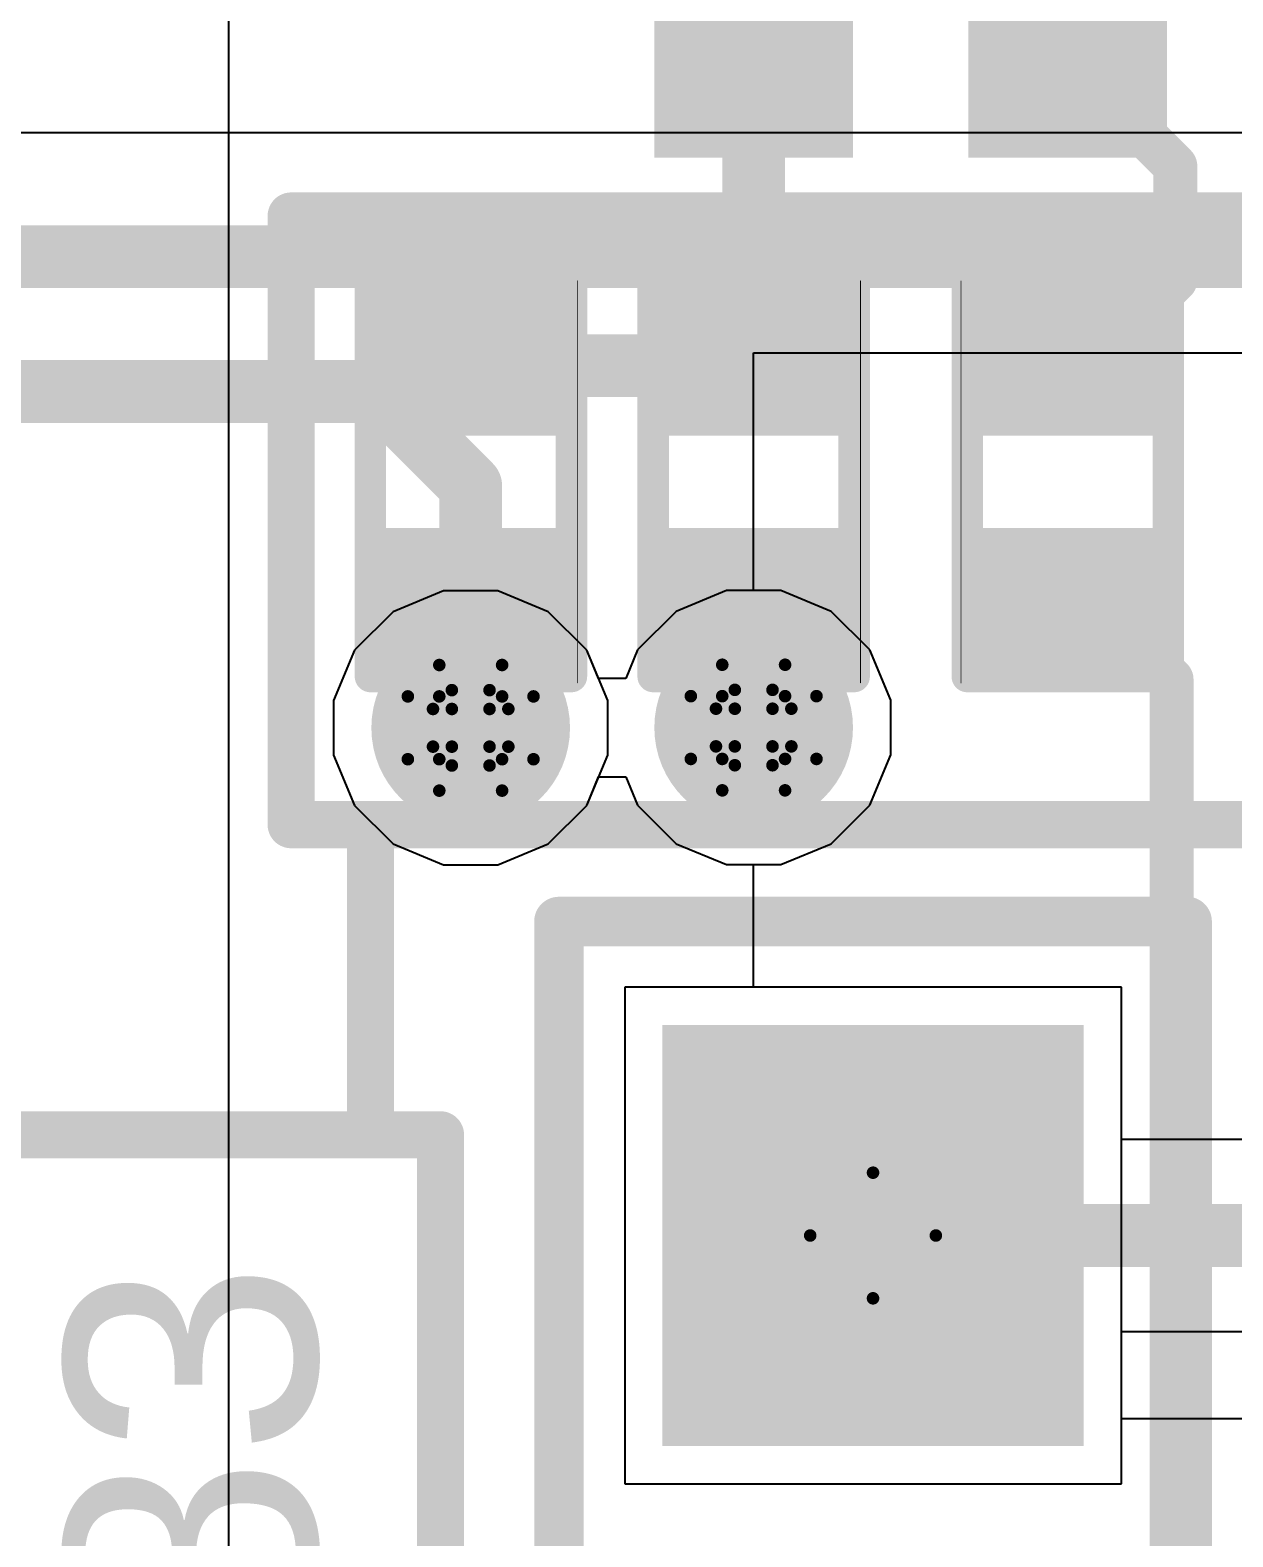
# Model space of a CAD drawing. Header units: inches. Extents: x -4 to 5258, y -4 to 5281.
# Drawn here: x 114.62 to 119.49, y 24.76 to 30.85 of the extents above; entities that cross this region are included whole.
import ezdxf

# ---------------------------------------------------------------- set-up
doc = ezdxf.new("R2010")
doc.units = ezdxf.units.IN
for name, color, linetype in [('Bottom Layer', 5, 'Continuous'), ('Bottom Solder', 6, 'Continuous'), ('Drill Drawing', 1, 'Continuous'), ('Layer 1', 16, 'Continuous'), ('Layer 2', 76, 'Continuous'), ('Multi-Layer', 9, 'Continuous'), ('Pad Holes', 156, 'Continuous'), ('Top Layer', 1, 'Continuous'), ('Top Overlay', 2, 'Continuous'), ('Top Paste', 8, 'Continuous'), ('Top Solder', 216, 'Continuous'), ('Via Holes', 16, 'Continuous')]:
    doc.layers.add(name, color=color, linetype=linetype)
doc.styles.add('Arial', font='', dxfattribs={"height": 0.2})
doc.styles.get('Arial').set_extended_font_data('Arial')

# ---------------------------------------------------------------- blocks, each defined once
blk = doc.blocks.new('SOIC_8_0_154___3_90___W______25')
at = {"layer": 'Top Layer'}
for points in [[(1.92499996, -0.9349994), (1.92499996, -0.3350006000000001), (3.474999399999999, -0.3350005999999998), (3.474999399999999, -0.9349993999999998)], [(1.92499996, -2.20500194), (1.92499996, -1.60500314), (3.474999399999999, -1.60500314), (3.474999399999999, -2.20500194)]]:
    blk.add_hatch(color=1, dxfattribs=at).paths.add_polyline_path(points)
at = {"layer": 'Top Paste'}
for points in [[(1.92499996, -0.9349994), (1.92499996, -0.3350006000000001), (3.474999399999999, -0.3350005999999998), (3.474999399999999, -0.9349993999999998)], [(1.92499996, -2.20500194), (1.92499996, -1.60500314), (3.474999399999999, -1.60500314), (3.474999399999999, -2.20500194)]]:
    blk.add_hatch(color=8, dxfattribs=at).paths.add_polyline_path(points)
at = {"layer": 'Top Solder'}
for points in [[(1.82339996, -1.0365994), (1.82339996, -0.2334006000000002), (3.5765994, -0.2334005999999998), (3.5765994, -1.0365994)], [(1.82339996, -2.30660194), (1.82339996, -1.50340314), (3.5765994, -1.50340314), (3.5765994, -2.30660194)]]:
    blk.add_hatch(color=216, dxfattribs=at).paths.add_polyline_path(points)
blk = doc.blocks.new('R___0402_75')
at = {"layer": 'Top Layer'}
for points in [[(-0.6985, -0.3175), (-0.6985, 0.3175), (-0.2412999999999999, 0.3175), (-0.2413, -0.3175)], [(0.2412999999999999, -0.3175), (0.2413, 0.3175), (0.6985, 0.3175), (0.6985, -0.3175)]]:
    blk.add_hatch(color=1, dxfattribs=at).paths.add_polyline_path(points)
at = {"layer": 'Top Paste'}
for points in [[(-0.6985, -0.3175), (-0.6985, 0.3175), (-0.2412999999999999, 0.3175), (-0.2413, -0.3175)], [(0.2412999999999999, -0.3175), (0.2413, 0.3175), (0.6985, 0.3175), (0.6985, -0.3175)]]:
    blk.add_hatch(color=8, dxfattribs=at).paths.add_polyline_path(points)
at = {"layer": 'Top Solder'}
for points in [[(-0.75350116, -0.37250116), (-0.75350116, 0.37250116), (-0.1862988399999999, 0.37250116), (-0.18629884, -0.37250116)], [(0.1862988399999999, -0.37250116), (0.18629884, 0.37250116), (0.75350116, 0.37250116), (0.75350116, -0.37250116)]]:
    blk.add_hatch(color=216, dxfattribs=at).paths.add_polyline_path(points)
at = {"layer": 'Top Overlay'}
for points in [[(-0.7874, 0.4064, 0.127, 0.127, 0), (-0.7874, -0.4064, 0.127, 0.127, 0)], [(-0.7874, 0.4064, 0.127, 0.127, 0), (0.7874, 0.4064, 0.127, 0.127, 0)], [(0.7874, 0.4064, 0.127, 0.127, 0), (0.7874, -0.4064, 0.127, 0.127, 0)], [(-0.7874, -0.4064, 0.127, 0.127, 0), (0.7874, -0.4064, 0.127, 0.127, 0)], [(-0.8128, -0.4318, 0.0032258, 0.0032258, 0), (0.8128, -0.4318, 0.0032258, 0.0032258, 0)]]:
    blk.add_lwpolyline(points, format="xyseb", dxfattribs=at)
for points in [[(-0.8191499999999999, 0.4064, 0.0635, 0.0635, 1), (-0.7556499999999999, 0.4064, 0.0635, 0.0635, 1)], [(-0.8191499999999999, 0.4064, 0.0635, 0.0635, 1), (-0.7556499999999999, 0.4064, 0.0635, 0.0635, 1)], [(0.7556499999999999, 0.4064, 0.0635, 0.0635, 1), (0.8191499999999999, 0.4064, 0.0635, 0.0635, 1)], [(0.7556499999999999, 0.4064, 0.0635, 0.0635, 1), (0.8191499999999999, 0.4064, 0.0635, 0.0635, 1)], [(-0.8191499999999999, -0.4064, 0.0635, 0.0635, 1), (-0.7556499999999999, -0.4064, 0.0635, 0.0635, 1)], [(-0.8191499999999999, -0.4064, 0.0635, 0.0635, 1), (-0.7556499999999999, -0.4064, 0.0635, 0.0635, 1)], [(0.7556499999999999, -0.4064, 0.0635, 0.0635, 1), (0.8191499999999999, -0.4064, 0.0635, 0.0635, 1)], [(0.7556499999999999, -0.4064, 0.0635, 0.0635, 1), (0.8191499999999999, -0.4064, 0.0635, 0.0635, 1)], [(-0.81360518, -0.4318, 0.0016129, 0.0016129, 1), (-0.8119948199999999, -0.4318, 0.0016129, 0.0016129, 1)], [(0.8119948199999999, -0.4318, 0.0016129, 0.0016129, 1), (0.81360518, -0.4318, 0.0016129, 0.0016129, 1)]]:
    blk.add_lwpolyline(points, format="xyseb", close=True, dxfattribs=at)
blk = doc.blocks.new('R___0402_76')
at = {"layer": 'Top Layer'}
for points in [[(-0.6985, -0.3175), (-0.6985, 0.3175), (-0.2412999999999999, 0.3175), (-0.2413, -0.3175)], [(0.2412999999999999, -0.3175), (0.2413, 0.3175), (0.6985, 0.3175), (0.6985, -0.3175)]]:
    blk.add_hatch(color=1, dxfattribs=at).paths.add_polyline_path(points)
at = {"layer": 'Top Paste'}
for points in [[(-0.6985, -0.3175), (-0.6985, 0.3175), (-0.2412999999999999, 0.3175), (-0.2413, -0.3175)], [(0.2412999999999999, -0.3175), (0.2413, 0.3175), (0.6985, 0.3175), (0.6985, -0.3175)]]:
    blk.add_hatch(color=8, dxfattribs=at).paths.add_polyline_path(points)
at = {"layer": 'Top Solder'}
for points in [[(-0.75350116, -0.37250116), (-0.75350116, 0.37250116), (-0.1862988399999999, 0.37250116), (-0.18629884, -0.37250116)], [(0.1862988399999999, -0.37250116), (0.18629884, 0.37250116), (0.75350116, 0.37250116), (0.75350116, -0.37250116)]]:
    blk.add_hatch(color=216, dxfattribs=at).paths.add_polyline_path(points)
at = {"layer": 'Top Overlay'}
for points in [[(-0.78740254, 0.40640254, 0.127, 0.127, 0), (-0.7874, -0.4064, 0.127, 0.127, 0)], [(-0.78740254, 0.40640254, 0.127, 0.127, 0), (0.7874, 0.4064, 0.127, 0.127, 0)], [(0.7874, 0.4064, 0.127, 0.127, 0), (0.7874, -0.4064, 0.127, 0.127, 0)], [(-0.7874, -0.4064, 0.127, 0.127, 0), (0.7874, -0.4064, 0.127, 0.127, 0)], [(-0.8128, -0.4318, 0.0032258, 0.0032258, 0), (0.8128, -0.4318, 0.0032258, 0.0032258, 0)]]:
    blk.add_lwpolyline(points, format="xyseb", dxfattribs=at)
for points in [[(-0.8191525399999998, 0.40640254, 0.0635, 0.0635, 1), (-0.75565254, 0.40640254, 0.0635, 0.0635, 1)], [(-0.8191525399999998, 0.40640254, 0.0635, 0.0635, 1), (-0.75565254, 0.40640254, 0.0635, 0.0635, 1)], [(0.7556499999999999, 0.4064, 0.0635, 0.0635, 1), (0.8191499999999999, 0.4064, 0.0635, 0.0635, 1)], [(0.7556499999999999, 0.4064, 0.0635, 0.0635, 1), (0.8191499999999999, 0.4064, 0.0635, 0.0635, 1)], [(-0.8191499999999999, -0.4064, 0.0635, 0.0635, 1), (-0.7556499999999999, -0.4064, 0.0635, 0.0635, 1)], [(-0.8191499999999999, -0.4064, 0.0635, 0.0635, 1), (-0.7556499999999999, -0.4064, 0.0635, 0.0635, 1)], [(0.7556499999999999, -0.4064, 0.0635, 0.0635, 1), (0.8191499999999999, -0.4064, 0.0635, 0.0635, 1)], [(0.7556499999999999, -0.4064, 0.0635, 0.0635, 1), (0.8191499999999999, -0.4064, 0.0635, 0.0635, 1)], [(-0.81360518, -0.4318, 0.0016129, 0.0016129, 1), (-0.8119948199999999, -0.4318, 0.0016129, 0.0016129, 1)], [(0.8119948199999999, -0.4318, 0.0016129, 0.0016129, 1), (0.81360518, -0.4318, 0.0016129, 0.0016129, 1)]]:
    blk.add_lwpolyline(points, format="xyseb", close=True, dxfattribs=at)
blk = doc.blocks.new('R___0402_78')
at = {"layer": 'Top Layer'}
for points in [[(-0.6985, -0.3175), (-0.6985, 0.3174999999999999), (-0.2413000000000001, 0.3175), (-0.2412999999999999, -0.3174999999999999)], [(0.2413025400000001, -0.3175), (0.2413025399999999, 0.3174999999999999), (0.6985025399999999, 0.3175), (0.6985025399999999, -0.3174999999999999)]]:
    blk.add_hatch(color=1, dxfattribs=at).paths.add_polyline_path(points)
at = {"layer": 'Top Paste'}
for points in [[(-0.6985, -0.3175), (-0.6985, 0.3174999999999999), (-0.2413000000000001, 0.3175), (-0.2412999999999999, -0.3174999999999999)], [(0.2413025400000001, -0.3175), (0.2413025399999999, 0.3174999999999999), (0.6985025399999999, 0.3175), (0.6985025399999999, -0.3174999999999999)]]:
    blk.add_hatch(color=8, dxfattribs=at).paths.add_polyline_path(points)
at = {"layer": 'Top Solder'}
for points in [[(-0.75350116, -0.3725011600000001), (-0.75350116, 0.3725011599999999), (-0.18629884, 0.3725011600000001), (-0.1862988399999999, -0.3725011599999999)], [(0.1863013800000001, -0.3725011600000001), (0.1863013799999999, 0.3725011599999999), (0.7535037, 0.3725011600000001), (0.7535037, -0.3725011599999999)]]:
    blk.add_hatch(color=216, dxfattribs=at).paths.add_polyline_path(points)
at = {"layer": 'Top Overlay'}
for points in [[(-0.7874, 0.4064, 0.127, 0.127, 0), (0.78740254, 0.40640254, 0.127, 0.127, 0)], [(-0.7874, -0.4064, 0.127, 0.127, 0), (-0.7874, 0.4064, 0.127, 0.127, 0)], [(0.7874, -0.4064, 0.127, 0.127, 0), (0.78740254, 0.40640254, 0.127, 0.127, 0)], [(0.7874, -0.4064, 0.127, 0.127, 0), (-0.7874, -0.4064, 0.127, 0.127, 0)], [(0.8128, -0.4318, 0.0032258, 0.0032258, 0), (-0.81279492, -0.4318, 0.0032258, 0.0032258, 0)]]:
    blk.add_lwpolyline(points, format="xyseb", dxfattribs=at)
for points in [[(-0.8191499999999999, 0.4064, 0.0635, 0.0635, 1), (-0.7556499999999999, 0.4064, 0.0635, 0.0635, 1)], [(-0.8191499999999999, 0.4064, 0.0635, 0.0635, 1), (-0.7556499999999999, 0.4064, 0.0635, 0.0635, 1)], [(0.75565254, 0.40640254, 0.0635, 0.0635, 1), (0.8191525399999998, 0.40640254, 0.0635, 0.0635, 1)], [(0.75565254, 0.40640254, 0.0635, 0.0635, 1), (0.8191525399999998, 0.40640254, 0.0635, 0.0635, 1)], [(-0.8191499999999999, -0.4064, 0.0635, 0.0635, 1), (-0.7556499999999999, -0.4064, 0.0635, 0.0635, 1)], [(-0.8191499999999999, -0.4064, 0.0635, 0.0635, 1), (-0.7556499999999999, -0.4064, 0.0635, 0.0635, 1)], [(0.7556499999999999, -0.4064, 0.0635, 0.0635, 1), (0.8191499999999999, -0.4064, 0.0635, 0.0635, 1)], [(0.7556499999999999, -0.4064, 0.0635, 0.0635, 1), (0.8191499999999999, -0.4064, 0.0635, 0.0635, 1)], [(-0.8136000999999999, -0.4318, 0.0016129, 0.0016129, 1), (-0.8119897399999999, -0.4318, 0.0016129, 0.0016129, 1)], [(0.8119948199999999, -0.4318, 0.0016129, 0.0016129, 1), (0.81360518, -0.4318, 0.0016129, 0.0016129, 1)]]:
    blk.add_lwpolyline(points, format="xyseb", close=True, dxfattribs=at)
blk = doc.blocks.new('HDR1X2__211')
at = {"layer": 'Bottom Layer'}
blk.add_hatch(color=5, dxfattribs=at).paths.add_polyline_path([(-0.74999977, 0.74999977), (0.74999977, 0.74999977), (0.74999977, -0.74999977), (-0.74999977, -0.74999977)])
h = blk.add_hatch(color=5, dxfattribs=at)
edge = h.paths.add_edge_path()
edge.add_arc((2.54, 0), 0.7499985, 0, 360)
at = {"layer": 'Bottom Solder'}
blk.add_hatch(color=6, dxfattribs=at).paths.add_polyline_path([(-0.85159977, 0.85159977), (0.85159977, 0.85159977), (0.85159977, -0.85159977), (-0.85159977, -0.85159977)])
h = blk.add_hatch(color=6, dxfattribs=at)
edge = h.paths.add_edge_path()
edge.add_arc((2.54, 0), 0.8515985, 0, 360)
at = {"layer": 'Layer 1'}
blk.add_hatch(color=16, dxfattribs=at).paths.add_polyline_path([(-0.74999977, 0.74999977), (0.74999977, 0.74999977), (0.74999977, -0.74999977), (-0.74999977, -0.74999977)])
h = blk.add_hatch(color=16, dxfattribs=at)
edge = h.paths.add_edge_path()
edge.add_arc((2.54, 0), 0.7499985, 0, 360)
at = {"layer": 'Layer 2'}
blk.add_hatch(color=76, dxfattribs=at).paths.add_polyline_path([(-0.74999977, 0.74999977), (0.74999977, 0.74999977), (0.74999977, -0.74999977), (-0.74999977, -0.74999977)])
h = blk.add_hatch(color=76, dxfattribs=at)
edge = h.paths.add_edge_path()
edge.add_arc((2.54, 0), 0.7499985, 0, 360)
at = {"layer": 'Multi-Layer'}
blk.add_hatch(color=9, dxfattribs=at).paths.add_polyline_path([(-0.74999977, 0.74999977), (0.74999977, 0.74999977), (0.74999977, -0.74999977), (-0.74999977, -0.74999977)])
h = blk.add_hatch(color=9, dxfattribs=at)
edge = h.paths.add_edge_path()
edge.add_arc((2.54, 0), 0.7499985, 0, 360)
at = {"layer": 'Pad Holes'}
h = blk.add_hatch(color=7, dxfattribs=at)
edge = h.paths.add_edge_path()
edge.add_arc((0, 0), 0.4499991, 0, 360)
h = blk.add_hatch(color=7, dxfattribs=at)
edge = h.paths.add_edge_path()
edge.add_arc((2.54, 0), 0.4499991, 0, 360)
at = {"layer": 'Top Layer'}
blk.add_hatch(color=1, dxfattribs=at).paths.add_polyline_path([(-0.74999977, 0.74999977), (0.74999977, 0.74999977), (0.74999977, -0.74999977), (-0.74999977, -0.74999977)])
h = blk.add_hatch(color=1, dxfattribs=at)
edge = h.paths.add_edge_path()
edge.add_arc((2.54, 0), 0.7499985, 0, 360)
at = {"layer": 'Top Solder'}
blk.add_hatch(color=216, dxfattribs=at).paths.add_polyline_path([(-0.85159977, 0.85159977), (0.85159977, 0.85159977), (0.85159977, -0.85159977), (-0.85159977, -0.85159977)])
h = blk.add_hatch(color=216, dxfattribs=at)
edge = h.paths.add_edge_path()
edge.add_arc((2.54, 0), 0.8515985, 0, 360)
at = {"layer": 'Top Overlay'}
for points in [[(3.80999746, 1.27, 0.1999996, 0.1999996, 0), (-1.27, 1.27, 0.1999996, 0.1999996, 0)], [(-1.27, -1.27, 0.1999996, 0.1999996, 0), (-1.27, 1.27, 0.1999996, 0.1999996, 0)], [(3.80999746, -1.26999746, 0.1999996, 0.1999996, 0), (3.80999746, 1.27, 0.1999996, 0.1999996, 0)], [(-1.27, -1.27, 0.1999996, 0.1999996, 0), (3.80999746, -1.26999746, 0.1999996, 0.1999996, 0)]]:
    blk.add_lwpolyline(points, format="xyseb", dxfattribs=at)
for points in [[(-1.3199999, 1.27, 0.0999998, 0.0999998, 1), (-1.2200001, 1.27, 0.0999998, 0.0999998, 1)], [(-1.3199999, 1.27, 0.0999998, 0.0999998, 1), (-1.2200001, 1.27, 0.0999998, 0.0999998, 1)], [(3.75999756, 1.27, 0.0999998, 0.0999998, 1), (3.85999736, 1.27, 0.0999998, 0.0999998, 1)], [(3.75999756, 1.27, 0.0999998, 0.0999998, 1), (3.85999736, 1.27, 0.0999998, 0.0999998, 1)], [(-1.3199999, -1.27, 0.0999998, 0.0999998, 1), (-1.2200001, -1.27, 0.0999998, 0.0999998, 1)], [(-1.3199999, -1.27, 0.0999998, 0.0999998, 1), (-1.2200001, -1.27, 0.0999998, 0.0999998, 1)], [(3.75999756, -1.26999746, 0.0999998, 0.0999998, 1), (3.85999736, -1.26999746, 0.0999998, 0.0999998, 1)], [(3.75999756, -1.26999746, 0.0999998, 0.0999998, 1), (3.85999736, -1.26999746, 0.0999998, 0.0999998, 1)]]:
    blk.add_lwpolyline(points, format="xyseb", close=True, dxfattribs=at)

msp = doc.modelspace()

# ---------------------------------------------------------------- hatches: boundary and pattern name
at = {"layer": 'Bottom Layer'}
h = msp.add_hatch(color=5, dxfattribs=at)
edge = h.paths.add_edge_path()
edge.add_arc((116.40584288, 28.03066784), 0.2999994, 0, 360)
h = msp.add_hatch(color=5, dxfattribs=at)
edge = h.paths.add_edge_path()
edge.add_arc((117.54991984, 28.0317448), 0.2999994, 0, 360)
at = {"layer": 'Bottom Solder'}
h = msp.add_hatch(color=6, dxfattribs=at)
edge = h.paths.add_edge_path()
edge.add_arc((116.40584288, 28.03066784), 0.4015993999999999, 0, 360)
h = msp.add_hatch(color=6, dxfattribs=at)
edge = h.paths.add_edge_path()
edge.add_arc((117.54991984, 28.0317448), 0.4015993999999999, 0, 360)
at = {"layer": 'Layer 1'}
h = msp.add_hatch(color=16, dxfattribs=at)
edge = h.paths.add_edge_path()
edge.add_arc((116.40584288, 28.03066784), 0.2999994, 0, 360)
h = msp.add_hatch(color=16, dxfattribs=at)
edge = h.paths.add_edge_path()
edge.add_arc((117.54991984, 28.0317448), 0.2999994, 0, 360)
at = {"layer": 'Layer 2'}
h = msp.add_hatch(color=76, dxfattribs=at)
edge = h.paths.add_edge_path()
edge.add_arc((116.40584288, 28.03066784), 0.2999994, 0, 360)
h = msp.add_hatch(color=76, dxfattribs=at)
edge = h.paths.add_edge_path()
edge.add_arc((117.54991984, 28.0317448), 0.2999994, 0, 360)
at = {"layer": 'Top Layer'}
for points in [[(116.7065484, 28.55551566), (116.10442616, 28.55551566), (116.10442616, 28.03067038), (116.7065484, 28.03067038)], [(117.85062536, 28.55659262), (117.24850312, 28.55659262), (117.24850312, 28.03174734), (117.85062536, 28.03174734)]]:
    msp.add_hatch(color=1, dxfattribs=at).paths.add_polyline_path(points)
h = msp.add_hatch(color=1, dxfattribs=at)
edge = h.paths.add_edge_path()
edge.add_arc((116.40584288, 28.03066784), 0.2999994, 0, 360)
h = msp.add_hatch(color=1, dxfattribs=at)
edge = h.paths.add_edge_path()
edge.add_arc((117.54991984, 28.0317448), 0.2999994, 0, 360)
at = {"layer": 'Top Solder'}
h = msp.add_hatch(color=216, dxfattribs=at)
edge = h.paths.add_edge_path()
edge.add_arc((116.40584288, 28.03066784), 0.4015993999999999, 0, 360)
h = msp.add_hatch(color=216, dxfattribs=at)
edge = h.paths.add_edge_path()
edge.add_arc((117.54991984, 28.0317448), 0.4015993999999999, 0, 360)
at = {"layer": 'Via Holes'}
h = msp.add_hatch(color=7, dxfattribs=at)
edge = h.paths.add_edge_path()
edge.add_arc((116.40584288, 28.03066784), 0.1499997, 0, 360)
h = msp.add_hatch(color=7, dxfattribs=at)
edge = h.paths.add_edge_path()
edge.add_arc((117.54991984, 28.0317448), 0.1499997, 0, 360)

# ---------------------------------------------------------------- linework, layer by layer
at = {"layer": 'Bottom Layer'}
for p, q in [((116.29564498, 28.58466724), (116.09202842, 28.50032654)), ((116.51604078, 28.58466724), (116.29564498, 28.58466724)), ((116.71965734, 28.50032654), (116.51604078, 28.58466724)), ((117.43972194, 28.5857442), (117.23610538, 28.5014035)), ((117.66011774, 28.5857442), (117.43972194, 28.5857442)), ((117.8637343, 28.5014035), (117.66011774, 28.5857442)), ((116.09202842, 28.50032654), (115.93618418, 28.3444823)), ((116.87550158, 28.3444823), (116.71965734, 28.50032654)), ((117.23610538, 28.5014035), (117.08026114, 28.34555926)), ((118.01957854, 28.34555926), (117.8637343, 28.5014035)), ((115.93618418, 28.3444823), (115.85184348, 28.14086574)), ((116.92267192, 28.2306014), (116.87550158, 28.3444823)), ((117.08026114, 28.34555926), (117.03264376, 28.2306014)), ((118.10391924, 28.1419427), (118.01957854, 28.34555926)), ((117.03264376, 28.2306014), (116.92267192, 28.2306014)), ((115.85184348, 28.14086574), (115.85184348, 27.92046994)), ((118.10391924, 27.9215469), (118.10391924, 28.1419427)), ((115.85184348, 27.92046994), (115.93618418, 27.71685338)), ((118.01957854, 27.71793034), (118.10391924, 27.9215469)), ((116.87550158, 27.71685338), (116.92311896, 27.83181124)), ((116.92311896, 27.83181124), (117.0330908, 27.83181124)), ((117.0330908, 27.83181124), (117.08026114, 27.71793034)), ((115.93618418, 27.71685338), (116.09202842, 27.56100914)), ((116.71965734, 27.56100914), (116.87550158, 27.71685338)), ((117.08026114, 27.71793034), (117.23610538, 27.5620861)), ((117.8637343, 27.5620861), (118.01957854, 27.71793034)), ((116.09202842, 27.56100914), (116.29564498, 27.47666844)), ((116.51604078, 27.47666844), (116.71965734, 27.56100914)), ((117.23610538, 27.5620861), (117.43972194, 27.4777454)), ((117.66011774, 27.4777454), (117.8637343, 27.5620861)), ((116.29564498, 27.47666844), (116.51604078, 27.47666844)), ((117.43972194, 27.4777454), (117.66011774, 27.4777454)), ((119.0365158, 26.98141416), (117.0285188, 26.98141416)), ((117.0285188, 26.98141416), (117.0285188, 24.97341716)), ((119.0365158, 24.97341716), (119.0365158, 26.98141416)), ((117.0285188, 24.97341716), (119.0365158, 24.97341716))]:
    msp.add_line(p, q, dxfattribs=at)
at = {"layer": 'Drill Drawing'}
for points in [[(116.27884288, 28.15766784, 0.0508, 0.0508, 0), (116.27884288, 28.28466784, 0.0508, 0.0508, 0)], [(116.27884288, 28.28466784, 0.0508, 0.0508, 0), (116.53284288, 28.28466784, 0.0508, 0.0508, 0)], [(116.53284288, 28.15766784, 0.0508, 0.0508, 0), (116.53284288, 28.28466784, 0.0508, 0.0508, 0)], [(117.42291984, 28.1587448, 0.0508, 0.0508, 0), (117.42291984, 28.2857448, 0.0508, 0.0508, 0)], [(117.42291984, 28.2857448, 0.0508, 0.0508, 0), (117.67691984, 28.2857448, 0.0508, 0.0508, 0)], [(117.67691984, 28.1587448, 0.0508, 0.0508, 0), (117.67691984, 28.2857448, 0.0508, 0.0508, 0)], [(116.15184288, 27.90366784, 0.0508, 0.0508, 0), (116.15184288, 28.15766784, 0.0508, 0.0508, 0)], [(116.15184288, 28.15766784, 0.0508, 0.0508, 0), (116.27884288, 28.15766784, 0.0508, 0.0508, 0)], [(116.32964288, 28.10686784, 0.0508, 0.0508, 0), (116.32964288, 28.18306784, 0.0508, 0.0508, 0)], [(116.32964288, 28.18306784, 0.0508, 0.0508, 0), (116.48204288, 28.18306784, 0.0508, 0.0508, 0)], [(116.48204288, 28.10686784, 0.0508, 0.0508, 0), (116.48204288, 28.18306784, 0.0508, 0.0508, 0)], [(116.53284288, 28.15766784, 0.0508, 0.0508, 0), (116.65984288, 28.15766784, 0.0508, 0.0508, 0)], [(116.65984288, 27.90366784, 0.0508, 0.0508, 0), (116.65984288, 28.15766784, 0.0508, 0.0508, 0)], [(117.29591984, 27.9047448, 0.0508, 0.0508, 0), (117.29591984, 28.1587448, 0.0508, 0.0508, 0)], [(117.29591984, 28.1587448, 0.0508, 0.0508, 0), (117.42291984, 28.1587448, 0.0508, 0.0508, 0)], [(117.47371984, 28.10794479999999, 0.0508, 0.0508, 0), (117.47371984, 28.1841448, 0.0508, 0.0508, 0)], [(117.47371984, 28.1841448, 0.0508, 0.0508, 0), (117.62611984, 28.1841448, 0.0508, 0.0508, 0)], [(117.62611984, 28.10794479999999, 0.0508, 0.0508, 0), (117.62611984, 28.1841448, 0.0508, 0.0508, 0)], [(117.67691984, 28.1587448, 0.0508, 0.0508, 0), (117.80391984, 28.1587448, 0.0508, 0.0508, 0)], [(117.80391984, 27.9047448, 0.0508, 0.0508, 0), (117.80391984, 28.1587448, 0.0508, 0.0508, 0)], [(116.25344288, 27.95446784, 0.0508, 0.0508, 0), (116.25344288, 28.10686784, 0.0508, 0.0508, 0)], [(116.25344288, 28.10686784, 0.0508, 0.0508, 0), (116.32964288, 28.10686784, 0.0508, 0.0508, 0)], [(116.48204288, 28.10686784, 0.0508, 0.0508, 0), (116.55824288, 28.10686784, 0.0508, 0.0508, 0)], [(116.55824288, 27.95446784, 0.0508, 0.0508, 0), (116.55824288, 28.10686784, 0.0508, 0.0508, 0)], [(117.39751984, 27.95554479999999, 0.0508, 0.0508, 0), (117.39751984, 28.10794479999999, 0.0508, 0.0508, 0)], [(117.39751984, 28.10794479999999, 0.0508, 0.0508, 0), (117.47371984, 28.10794479999999, 0.0508, 0.0508, 0)], [(117.62611984, 28.10794479999999, 0.0508, 0.0508, 0), (117.70231984, 28.10794479999999, 0.0508, 0.0508, 0)], [(117.70231984, 27.95554479999999, 0.0508, 0.0508, 0), (117.70231984, 28.10794479999999, 0.0508, 0.0508, 0)], [(116.25344288, 27.95446784, 0.0508, 0.0508, 0), (116.32964288, 27.95446784, 0.0508, 0.0508, 0)], [(116.32964288, 27.87826784, 0.0508, 0.0508, 0), (116.32964288, 27.95446784, 0.0508, 0.0508, 0)], [(116.48204288, 27.95446784, 0.0508, 0.0508, 0), (116.55824288, 27.95446784, 0.0508, 0.0508, 0)], [(116.48204288, 27.87826784, 0.0508, 0.0508, 0), (116.48204288, 27.95446784, 0.0508, 0.0508, 0)], [(117.39751984, 27.95554479999999, 0.0508, 0.0508, 0), (117.47371984, 27.95554479999999, 0.0508, 0.0508, 0)], [(117.47371984, 27.8793448, 0.0508, 0.0508, 0), (117.47371984, 27.95554479999999, 0.0508, 0.0508, 0)], [(117.62611984, 27.95554479999999, 0.0508, 0.0508, 0), (117.70231984, 27.95554479999999, 0.0508, 0.0508, 0)], [(117.62611984, 27.8793448, 0.0508, 0.0508, 0), (117.62611984, 27.95554479999999, 0.0508, 0.0508, 0)], [(116.15184288, 27.90366784, 0.0508, 0.0508, 0), (116.27884288, 27.90366784, 0.0508, 0.0508, 0)], [(116.27884288, 27.77666783999999, 0.0508, 0.0508, 0), (116.27884288, 27.90366784, 0.0508, 0.0508, 0)], [(116.53284288, 27.90366784, 0.0508, 0.0508, 0), (116.65984288, 27.90366784, 0.0508, 0.0508, 0)], [(116.53284288, 27.77666783999999, 0.0508, 0.0508, 0), (116.53284288, 27.90366784, 0.0508, 0.0508, 0)], [(117.29591984, 27.9047448, 0.0508, 0.0508, 0), (117.42291984, 27.9047448, 0.0508, 0.0508, 0)], [(117.42291984, 27.7777448, 0.0508, 0.0508, 0), (117.42291984, 27.9047448, 0.0508, 0.0508, 0)], [(117.67691984, 27.9047448, 0.0508, 0.0508, 0), (117.80391984, 27.9047448, 0.0508, 0.0508, 0)], [(117.67691984, 27.7777448, 0.0508, 0.0508, 0), (117.67691984, 27.9047448, 0.0508, 0.0508, 0)], [(116.32964288, 27.87826784, 0.0508, 0.0508, 0), (116.48204288, 27.87826784, 0.0508, 0.0508, 0)], [(117.47371984, 27.8793448, 0.0508, 0.0508, 0), (117.62611984, 27.8793448, 0.0508, 0.0508, 0)], [(116.27884288, 27.77666783999999, 0.0508, 0.0508, 0), (116.53284288, 27.77666783999999, 0.0508, 0.0508, 0)], [(117.42291984, 27.7777448, 0.0508, 0.0508, 0), (117.67691984, 27.7777448, 0.0508, 0.0508, 0)], [(117.7785173, 25.97741566, 0.0508, 0.0508, 0), (118.0325173, 26.23141566, 0.0508, 0.0508, 0)], [(118.0325173, 26.23141566, 0.0508, 0.0508, 0), (118.2865173, 25.97741566, 0.0508, 0.0508, 0)], [(117.7785173, 25.97741566, 0.0508, 0.0508, 0), (118.0325173, 25.72341566, 0.0508, 0.0508, 0)], [(118.0325173, 25.72341566, 0.0508, 0.0508, 0), (118.2865173, 25.97741566, 0.0508, 0.0508, 0)]]:
    msp.add_lwpolyline(points, format="xyseb", dxfattribs=at)
for points in [[(116.26614288, 28.28466784, 0.0254, 0.0254, 1), (116.29154288, 28.28466784, 0.0254, 0.0254, 1)], [(116.26614288, 28.28466784, 0.0254, 0.0254, 1), (116.29154288, 28.28466784, 0.0254, 0.0254, 1)], [(116.52014288, 28.28466784, 0.0254, 0.0254, 1), (116.54554288, 28.28466784, 0.0254, 0.0254, 1)], [(116.52014288, 28.28466784, 0.0254, 0.0254, 1), (116.54554288, 28.28466784, 0.0254, 0.0254, 1)], [(117.41021984, 28.2857448, 0.0254, 0.0254, 1), (117.43561984, 28.2857448, 0.0254, 0.0254, 1)], [(117.41021984, 28.2857448, 0.0254, 0.0254, 1), (117.43561984, 28.2857448, 0.0254, 0.0254, 1)], [(117.66421984, 28.2857448, 0.0254, 0.0254, 1), (117.68961984, 28.2857448, 0.0254, 0.0254, 1)], [(117.66421984, 28.2857448, 0.0254, 0.0254, 1), (117.68961984, 28.2857448, 0.0254, 0.0254, 1)], [(116.13914288, 28.15766784, 0.0254, 0.0254, 1), (116.16454288, 28.15766784, 0.0254, 0.0254, 1)], [(116.13914288, 28.15766784, 0.0254, 0.0254, 1), (116.16454288, 28.15766784, 0.0254, 0.0254, 1)], [(116.26614288, 28.15766784, 0.0254, 0.0254, 1), (116.29154288, 28.15766784, 0.0254, 0.0254, 1)], [(116.26614288, 28.15766784, 0.0254, 0.0254, 1), (116.29154288, 28.15766784, 0.0254, 0.0254, 1)], [(116.31694288, 28.18306784, 0.0254, 0.0254, 1), (116.34234288, 28.18306784, 0.0254, 0.0254, 1)], [(116.31694288, 28.18306784, 0.0254, 0.0254, 1), (116.34234288, 28.18306784, 0.0254, 0.0254, 1)], [(116.46934288, 28.18306784, 0.0254, 0.0254, 1), (116.49474288, 28.18306784, 0.0254, 0.0254, 1)], [(116.46934288, 28.18306784, 0.0254, 0.0254, 1), (116.49474288, 28.18306784, 0.0254, 0.0254, 1)], [(116.52014288, 28.15766784, 0.0254, 0.0254, 1), (116.54554288, 28.15766784, 0.0254, 0.0254, 1)], [(116.52014288, 28.15766784, 0.0254, 0.0254, 1), (116.54554288, 28.15766784, 0.0254, 0.0254, 1)], [(116.64714288, 28.15766784, 0.0254, 0.0254, 1), (116.67254288, 28.15766784, 0.0254, 0.0254, 1)], [(116.64714288, 28.15766784, 0.0254, 0.0254, 1), (116.67254288, 28.15766784, 0.0254, 0.0254, 1)], [(117.28321984, 28.1587448, 0.0254, 0.0254, 1), (117.30861984, 28.1587448, 0.0254, 0.0254, 1)], [(117.28321984, 28.1587448, 0.0254, 0.0254, 1), (117.30861984, 28.1587448, 0.0254, 0.0254, 1)], [(117.41021984, 28.1587448, 0.0254, 0.0254, 1), (117.43561984, 28.1587448, 0.0254, 0.0254, 1)], [(117.41021984, 28.1587448, 0.0254, 0.0254, 1), (117.43561984, 28.1587448, 0.0254, 0.0254, 1)], [(117.46101984, 28.1841448, 0.0254, 0.0254, 1), (117.48641984, 28.1841448, 0.0254, 0.0254, 1)], [(117.46101984, 28.1841448, 0.0254, 0.0254, 1), (117.48641984, 28.1841448, 0.0254, 0.0254, 1)], [(117.61341984, 28.1841448, 0.0254, 0.0254, 1), (117.63881984, 28.1841448, 0.0254, 0.0254, 1)], [(117.61341984, 28.1841448, 0.0254, 0.0254, 1), (117.63881984, 28.1841448, 0.0254, 0.0254, 1)], [(117.66421984, 28.1587448, 0.0254, 0.0254, 1), (117.68961984, 28.1587448, 0.0254, 0.0254, 1)], [(117.66421984, 28.1587448, 0.0254, 0.0254, 1), (117.68961984, 28.1587448, 0.0254, 0.0254, 1)], [(117.79121984, 28.1587448, 0.0254, 0.0254, 1), (117.81661984, 28.1587448, 0.0254, 0.0254, 1)], [(117.79121984, 28.1587448, 0.0254, 0.0254, 1), (117.81661984, 28.1587448, 0.0254, 0.0254, 1)], [(116.24074288, 28.10686784, 0.0254, 0.0254, 1), (116.26614288, 28.10686784, 0.0254, 0.0254, 1)], [(116.24074288, 28.10686784, 0.0254, 0.0254, 1), (116.26614288, 28.10686784, 0.0254, 0.0254, 1)], [(116.31694288, 28.10686784, 0.0254, 0.0254, 1), (116.34234288, 28.10686784, 0.0254, 0.0254, 1)], [(116.31694288, 28.10686784, 0.0254, 0.0254, 1), (116.34234288, 28.10686784, 0.0254, 0.0254, 1)], [(116.46934288, 28.10686784, 0.0254, 0.0254, 1), (116.49474288, 28.10686784, 0.0254, 0.0254, 1)], [(116.46934288, 28.10686784, 0.0254, 0.0254, 1), (116.49474288, 28.10686784, 0.0254, 0.0254, 1)], [(116.54554288, 28.10686784, 0.0254, 0.0254, 1), (116.57094288, 28.10686784, 0.0254, 0.0254, 1)], [(116.54554288, 28.10686784, 0.0254, 0.0254, 1), (116.57094288, 28.10686784, 0.0254, 0.0254, 1)], [(117.38481984, 28.10794479999999, 0.0254, 0.0254, 1), (117.41021984, 28.10794479999999, 0.0254, 0.0254, 1)], [(117.38481984, 28.10794479999999, 0.0254, 0.0254, 1), (117.41021984, 28.10794479999999, 0.0254, 0.0254, 1)], [(117.46101984, 28.10794479999999, 0.0254, 0.0254, 1), (117.48641984, 28.10794479999999, 0.0254, 0.0254, 1)], [(117.46101984, 28.10794479999999, 0.0254, 0.0254, 1), (117.48641984, 28.10794479999999, 0.0254, 0.0254, 1)], [(117.61341984, 28.10794479999999, 0.0254, 0.0254, 1), (117.63881984, 28.10794479999999, 0.0254, 0.0254, 1)], [(117.61341984, 28.10794479999999, 0.0254, 0.0254, 1), (117.63881984, 28.10794479999999, 0.0254, 0.0254, 1)], [(117.68961984, 28.10794479999999, 0.0254, 0.0254, 1), (117.71501984, 28.10794479999999, 0.0254, 0.0254, 1)], [(117.68961984, 28.10794479999999, 0.0254, 0.0254, 1), (117.71501984, 28.10794479999999, 0.0254, 0.0254, 1)], [(116.24074288, 27.95446784, 0.0254, 0.0254, 1), (116.26614288, 27.95446784, 0.0254, 0.0254, 1)], [(116.24074288, 27.95446784, 0.0254, 0.0254, 1), (116.26614288, 27.95446784, 0.0254, 0.0254, 1)], [(116.31694288, 27.95446784, 0.0254, 0.0254, 1), (116.34234288, 27.95446784, 0.0254, 0.0254, 1)], [(116.31694288, 27.95446784, 0.0254, 0.0254, 1), (116.34234288, 27.95446784, 0.0254, 0.0254, 1)], [(116.46934288, 27.95446784, 0.0254, 0.0254, 1), (116.49474288, 27.95446784, 0.0254, 0.0254, 1)], [(116.46934288, 27.95446784, 0.0254, 0.0254, 1), (116.49474288, 27.95446784, 0.0254, 0.0254, 1)], [(116.54554288, 27.95446784, 0.0254, 0.0254, 1), (116.57094288, 27.95446784, 0.0254, 0.0254, 1)], [(116.54554288, 27.95446784, 0.0254, 0.0254, 1), (116.57094288, 27.95446784, 0.0254, 0.0254, 1)], [(117.38481984, 27.95554479999999, 0.0254, 0.0254, 1), (117.41021984, 27.95554479999999, 0.0254, 0.0254, 1)], [(117.38481984, 27.95554479999999, 0.0254, 0.0254, 1), (117.41021984, 27.95554479999999, 0.0254, 0.0254, 1)], [(117.46101984, 27.95554479999999, 0.0254, 0.0254, 1), (117.48641984, 27.95554479999999, 0.0254, 0.0254, 1)], [(117.46101984, 27.95554479999999, 0.0254, 0.0254, 1), (117.48641984, 27.95554479999999, 0.0254, 0.0254, 1)], [(117.61341984, 27.95554479999999, 0.0254, 0.0254, 1), (117.63881984, 27.95554479999999, 0.0254, 0.0254, 1)], [(117.61341984, 27.95554479999999, 0.0254, 0.0254, 1), (117.63881984, 27.95554479999999, 0.0254, 0.0254, 1)], [(117.68961984, 27.95554479999999, 0.0254, 0.0254, 1), (117.71501984, 27.95554479999999, 0.0254, 0.0254, 1)], [(117.68961984, 27.95554479999999, 0.0254, 0.0254, 1), (117.71501984, 27.95554479999999, 0.0254, 0.0254, 1)], [(116.13914288, 27.90366784, 0.0254, 0.0254, 1), (116.16454288, 27.90366784, 0.0254, 0.0254, 1)], [(116.13914288, 27.90366784, 0.0254, 0.0254, 1), (116.16454288, 27.90366784, 0.0254, 0.0254, 1)], [(116.26614288, 27.90366784, 0.0254, 0.0254, 1), (116.29154288, 27.90366784, 0.0254, 0.0254, 1)], [(116.26614288, 27.90366784, 0.0254, 0.0254, 1), (116.29154288, 27.90366784, 0.0254, 0.0254, 1)], [(116.52014288, 27.90366784, 0.0254, 0.0254, 1), (116.54554288, 27.90366784, 0.0254, 0.0254, 1)], [(116.52014288, 27.90366784, 0.0254, 0.0254, 1), (116.54554288, 27.90366784, 0.0254, 0.0254, 1)], [(116.64714288, 27.90366784, 0.0254, 0.0254, 1), (116.67254288, 27.90366784, 0.0254, 0.0254, 1)], [(116.64714288, 27.90366784, 0.0254, 0.0254, 1), (116.67254288, 27.90366784, 0.0254, 0.0254, 1)], [(117.28321984, 27.9047448, 0.0254, 0.0254, 1), (117.30861984, 27.9047448, 0.0254, 0.0254, 1)], [(117.28321984, 27.9047448, 0.0254, 0.0254, 1), (117.30861984, 27.9047448, 0.0254, 0.0254, 1)], [(117.41021984, 27.9047448, 0.0254, 0.0254, 1), (117.43561984, 27.9047448, 0.0254, 0.0254, 1)], [(117.41021984, 27.9047448, 0.0254, 0.0254, 1), (117.43561984, 27.9047448, 0.0254, 0.0254, 1)], [(117.66421984, 27.9047448, 0.0254, 0.0254, 1), (117.68961984, 27.9047448, 0.0254, 0.0254, 1)], [(117.66421984, 27.9047448, 0.0254, 0.0254, 1), (117.68961984, 27.9047448, 0.0254, 0.0254, 1)], [(117.79121984, 27.9047448, 0.0254, 0.0254, 1), (117.81661984, 27.9047448, 0.0254, 0.0254, 1)], [(117.79121984, 27.9047448, 0.0254, 0.0254, 1), (117.81661984, 27.9047448, 0.0254, 0.0254, 1)], [(116.31694288, 27.87826784, 0.0254, 0.0254, 1), (116.34234288, 27.87826784, 0.0254, 0.0254, 1)], [(116.31694288, 27.87826784, 0.0254, 0.0254, 1), (116.34234288, 27.87826784, 0.0254, 0.0254, 1)], [(116.46934288, 27.87826784, 0.0254, 0.0254, 1), (116.49474288, 27.87826784, 0.0254, 0.0254, 1)], [(116.46934288, 27.87826784, 0.0254, 0.0254, 1), (116.49474288, 27.87826784, 0.0254, 0.0254, 1)], [(117.46101984, 27.8793448, 0.0254, 0.0254, 1), (117.48641984, 27.8793448, 0.0254, 0.0254, 1)], [(117.46101984, 27.8793448, 0.0254, 0.0254, 1), (117.48641984, 27.8793448, 0.0254, 0.0254, 1)], [(117.61341984, 27.8793448, 0.0254, 0.0254, 1), (117.63881984, 27.8793448, 0.0254, 0.0254, 1)], [(117.61341984, 27.8793448, 0.0254, 0.0254, 1), (117.63881984, 27.8793448, 0.0254, 0.0254, 1)], [(116.26614288, 27.77666783999999, 0.0254, 0.0254, 1), (116.29154288, 27.77666783999999, 0.0254, 0.0254, 1)], [(116.26614288, 27.77666783999999, 0.0254, 0.0254, 1), (116.29154288, 27.77666783999999, 0.0254, 0.0254, 1)], [(116.52014288, 27.77666783999999, 0.0254, 0.0254, 1), (116.54554288, 27.77666783999999, 0.0254, 0.0254, 1)], [(116.52014288, 27.77666783999999, 0.0254, 0.0254, 1), (116.54554288, 27.77666783999999, 0.0254, 0.0254, 1)], [(117.41021984, 27.7777448, 0.0254, 0.0254, 1), (117.43561984, 27.7777448, 0.0254, 0.0254, 1)], [(117.41021984, 27.7777448, 0.0254, 0.0254, 1), (117.43561984, 27.7777448, 0.0254, 0.0254, 1)], [(117.66421984, 27.7777448, 0.0254, 0.0254, 1), (117.68961984, 27.7777448, 0.0254, 0.0254, 1)], [(117.66421984, 27.7777448, 0.0254, 0.0254, 1), (117.68961984, 27.7777448, 0.0254, 0.0254, 1)], [(118.0198173, 26.23141566, 0.0254, 0.0254, 1), (118.0452173, 26.23141566, 0.0254, 0.0254, 1)], [(118.0198173, 26.23141566, 0.0254, 0.0254, 1), (118.0452173, 26.23141566, 0.0254, 0.0254, 1)], [(117.7658173, 25.97741566, 0.0254, 0.0254, 1), (117.7912173, 25.97741566, 0.0254, 0.0254, 1)], [(117.7658173, 25.97741566, 0.0254, 0.0254, 1), (117.7912173, 25.97741566, 0.0254, 0.0254, 1)], [(118.2738173, 25.97741566, 0.0254, 0.0254, 1), (118.2992173, 25.97741566, 0.0254, 0.0254, 1)], [(118.2738173, 25.97741566, 0.0254, 0.0254, 1), (118.2992173, 25.97741566, 0.0254, 0.0254, 1)], [(118.0198173, 25.72341566, 0.0254, 0.0254, 1), (118.0452173, 25.72341566, 0.0254, 0.0254, 1)], [(118.0198173, 25.72341566, 0.0254, 0.0254, 1), (118.0452173, 25.72341566, 0.0254, 0.0254, 1)]]:
    msp.add_lwpolyline(points, format="xyseb", close=True, dxfattribs=at)
at = {"layer": 'Layer 1'}
for p, q in [((116.29564498, 28.58466724), (116.09202842, 28.50032654)), ((116.51604078, 28.58466724), (116.29564498, 28.58466724)), ((116.71965734, 28.50032654), (116.51604078, 28.58466724)), ((116.09202842, 28.50032654), (115.93618418, 28.3444823)), ((116.87550158, 28.3444823), (116.71965734, 28.50032654)), ((115.93618418, 28.3444823), (115.85184348, 28.14086574)), ((116.95984228, 28.14086574), (116.87550158, 28.3444823)), ((115.85184348, 28.14086574), (115.85184348, 27.92046994)), ((116.95984228, 27.92046994), (116.95984228, 28.14086574)), ((115.85184348, 27.92046994), (115.93618418, 27.71685338)), ((116.87550158, 27.71685338), (116.95984228, 27.92046994)), ((115.93618418, 27.71685338), (116.09202842, 27.56100914)), ((116.71965734, 27.56100914), (116.87550158, 27.71685338)), ((116.09202842, 27.56100914), (116.29564498, 27.47666844)), ((116.51604078, 27.47666844), (116.71965734, 27.56100914)), ((116.29564498, 27.47666844), (116.51604078, 27.47666844)), ((119.0365158, 26.98141416), (117.0285188, 26.98141416)), ((117.0285188, 26.98141416), (117.0285188, 24.97341716)), ((119.0365158, 26.36588072), (119.0365158, 26.98141416)), ((120.23796628, 26.36588072), (119.0365158, 26.36588072)), ((119.0365158, 24.97341716), (119.0365158, 25.5889506)), ((119.0365158, 25.5889506), (120.23796628, 25.5889506)), ((117.0285188, 24.97341716), (119.0365158, 24.97341716))]:
    msp.add_line(p, q, dxfattribs=at)
msp.add_lwpolyline([(118.0325173, 25.97741566, 0.254, 0.254, 0), (120.63297438, 25.97741566, 0.254, 0.254, 0)], format="xyseb", dxfattribs=at)
msp.add_lwpolyline([(117.9690173, 25.97741566, 0.127, 0.127, 1), (118.0960173, 25.97741566, 0.127, 0.127, 1)], format="xyseb", close=True, dxfattribs=at)
at = {"layer": 'Layer 2'}
for p, q in [((117.5499173, 30.43749563999999), (98.98508016, 30.43749563999999)), ((122.13158708, 30.43749563999999), (117.5499173, 30.43749563999999)), ((117.5499173, 28.5857442), (117.5499173, 29.54757108)), ((117.5499173, 29.54757108), (121.71406696, 29.54756854)), ((117.66011774, 28.5857442), (117.5499173, 28.5857442)), ((117.8637343, 28.5014035), (117.66011774, 28.5857442)), ((118.01957854, 28.34555926), (117.8637343, 28.5014035)), ((118.10391924, 28.1419427), (118.01957854, 28.34555926)), ((118.10391924, 27.9215469), (118.10391924, 28.1419427)), ((118.01957854, 27.71793034), (118.10391924, 27.9215469)), ((117.8637343, 27.5620861), (118.01957854, 27.71793034)), ((117.66011774, 27.4777454), (117.8637343, 27.5620861)), ((117.5499173, 26.98141416), (117.5499173, 27.4777454)), ((117.5499173, 27.4777454), (117.66011774, 27.4777454)), ((119.0365158, 26.98141416), (117.5499173, 26.98141416)), ((119.0365158, 25.23587028), (119.0365158, 26.98141416)), ((125.72497588, 25.23587028), (119.0365158, 25.23587028))]:
    msp.add_line(p, q, dxfattribs=at)
for points in [[(52.76774054000001, 29.93603614, 0.254, 0.254, 0), (122.08367252, 29.93603614, 0.254, 0.254, 0)], [(53.04256346, 29.39095214, 0.254, 0.254, 0), (116.0245711, 29.39095214, 0.254, 0.254, 0)], [(116.0245711, 29.39095214, 0.254, 0.254, 0), (116.40584288, 29.00968036, 0.254, 0.254, 0)], [(116.40584288, 28.03066784, 0.254, 0.254, 0), (116.40584288, 29.00968036, 0.254, 0.254, 0)]]:
    msp.add_lwpolyline(points, format="xyseb", dxfattribs=at)
for points in [[(115.9610711, 29.39095214, 0.127, 0.127, 1), (116.0880711, 29.39095214, 0.127, 0.127, 1)], [(115.9610711, 29.39095214, 0.127, 0.127, 1), (116.0880711, 29.39095214, 0.127, 0.127, 1)], [(116.34234288, 29.00968036, 0.127, 0.127, 1), (116.46934288, 29.00968036, 0.127, 0.127, 1)], [(116.34234288, 29.00968036, 0.127, 0.127, 1), (116.46934288, 29.00968036, 0.127, 0.127, 1)], [(116.34234288, 28.03066784, 0.127, 0.127, 1), (116.46934288, 28.03066784, 0.127, 0.127, 1)]]:
    msp.add_lwpolyline(points, format="xyseb", close=True, dxfattribs=at)
at = {"layer": 'Top Layer'}
msp.add_line((115.42720374, 41.40366624), (115.42692434, 21.59166624), dxfattribs=at)
msp.add_line((115.42720374, 41.40366624), (115.42692434, 21.59166624), dxfattribs=at)
for points in [[(117.5499173, 29.4953182, 0.254, 0.254, 0), (117.5499173, 31.21249536, 0.254, 0.254, 0)], [(118.81991984, 30.73750012, 0.1778, 0.1778, 0), (118.81991984, 31.21250044, 0.1778, 0.1778, 0)], [(118.81991984, 30.73750012, 0.1778, 0.1778, 0), (119.25459766, 30.3028223, 0.1778, 0.1778, 0)], [(119.25459766, 29.84093346, 0.1778, 0.1778, 0), (119.25459766, 30.3028223, 0.1778, 0.1778, 0)], [(118.90881984, 29.49515564, 0.1778, 0.1778, 0), (119.25459766, 29.84093346, 0.1778, 0.1778, 0)], [(116.40691984, 29.49531566, 0.254, 0.254, 0), (117.54991476, 29.49531566, 0.254, 0.254, 0)], [(117.54991476, 29.49531566, 0.254, 0.254, 0), (117.5499173, 29.4953182, 0.254, 0.254, 0)], [(118.81991984, 29.49515564, 0.1778, 0.1778, 0), (118.90881984, 29.49515564, 0.1778, 0.1778, 0)], [(116.40584288, 28.03066784, 0.3809999999999999, 0.3809999999999999, 0), (116.40584288, 28.5544387, 0.3809999999999999, 0.3809999999999999, 0)], [(117.54991984, 28.0317448, 0.3809999999999999, 0.3809999999999999, 0), (117.54991984, 28.55551566, 0.3809999999999999, 0.3809999999999999, 0)], [(116.40584288, 28.5544387, 0.2032, 0.2032, 0), (116.40691984, 28.55551566, 0.2032, 0.2032, 0)], [(117.54991984, 28.55551566, 0.2032, 0.2032, 0), (117.5509968, 28.55659262, 0.2032, 0.2032, 0)], [(118.81991984, 28.55551312, 0.1778, 0.1778, 0), (118.95961984, 28.41581312, 0.1778, 0.1778, 0)], [(118.95961984, 28.41581312, 0.1778, 0.1778, 0), (119.0500413, 28.41581312, 0.1778, 0.1778, 0)], [(119.0500413, 28.41581312, 0.1778, 0.1778, 0), (119.2394491, 28.22640532, 0.1778, 0.1778, 0)], [(119.2394491, 23.84882454, 0.1778, 0.1778, 0), (119.2394491, 28.22640532, 0.1778, 0.1778, 0)]]:
    msp.add_lwpolyline(points, format="xyseb", dxfattribs=at)
for points in [[(118.77546984, 30.73750012, 0.08889999999999999, 0.08889999999999999, 1), (118.86436984, 30.73750012, 0.08889999999999999, 0.08889999999999999, 1)], [(118.77546984, 30.73750012, 0.08889999999999999, 0.08889999999999999, 1), (118.86436984, 30.73750012, 0.08889999999999999, 0.08889999999999999, 1)], [(119.21014766, 30.3028223, 0.08889999999999999, 0.08889999999999999, 1), (119.29904766, 30.3028223, 0.08889999999999999, 0.08889999999999999, 1)], [(119.21014766, 30.3028223, 0.08889999999999999, 0.08889999999999999, 1), (119.29904766, 30.3028223, 0.08889999999999999, 0.08889999999999999, 1)], [(119.21014766, 29.84093346, 0.08889999999999999, 0.08889999999999999, 1), (119.29904766, 29.84093346, 0.08889999999999999, 0.08889999999999999, 1)], [(119.21014766, 29.84093346, 0.08889999999999999, 0.08889999999999999, 1), (119.29904766, 29.84093346, 0.08889999999999999, 0.08889999999999999, 1)], [(116.34341984, 29.49531566, 0.127, 0.127, 1), (116.47041984, 29.49531566, 0.127, 0.127, 1)], [(117.48641476, 29.49531566, 0.127, 0.127, 1), (117.61341476, 29.49531566, 0.127, 0.127, 1)], [(117.48641476, 29.49531566, 0.127, 0.127, 1), (117.61341476, 29.49531566, 0.127, 0.127, 1)], [(117.4864173, 29.4953182, 0.127, 0.127, 1), (117.6134173, 29.4953182, 0.127, 0.127, 1)], [(117.4864173, 29.4953182, 0.127, 0.127, 1), (117.6134173, 29.4953182, 0.127, 0.127, 1)], [(118.77546984, 29.49515564, 0.08889999999999999, 0.08889999999999999, 1), (118.86436984, 29.49515564, 0.08889999999999999, 0.08889999999999999, 1)], [(118.86436984, 29.49515564, 0.08889999999999999, 0.08889999999999999, 1), (118.95326984, 29.49515564, 0.08889999999999999, 0.08889999999999999, 1)], [(118.86436984, 29.49515564, 0.08889999999999999, 0.08889999999999999, 1), (118.95326984, 29.49515564, 0.08889999999999999, 0.08889999999999999, 1)], [(116.31059288, 28.5544387, 0.1905, 0.1905, 1), (116.50109288, 28.5544387, 0.1905, 0.1905, 1)], [(117.45466984, 28.55551566, 0.1905, 0.1905, 1), (117.64516984, 28.55551566, 0.1905, 0.1905, 1)], [(116.35504288, 28.5544387, 0.1016, 0.1016, 1), (116.45664288, 28.5544387, 0.1016, 0.1016, 1)], [(116.35611984, 28.55551566, 0.1016, 0.1016, 1), (116.45771984, 28.55551566, 0.1016, 0.1016, 1)], [(117.49911984, 28.55551566, 0.1016, 0.1016, 1), (117.60071984, 28.55551566, 0.1016, 0.1016, 1)], [(117.5001968, 28.55659262, 0.1016, 0.1016, 1), (117.6017968, 28.55659262, 0.1016, 0.1016, 1)], [(118.77546984, 28.55551312, 0.08889999999999999, 0.08889999999999999, 1), (118.86436984, 28.55551312, 0.08889999999999999, 0.08889999999999999, 1)], [(118.91516984, 28.41581312, 0.08889999999999999, 0.08889999999999999, 1), (119.00406984, 28.41581312, 0.08889999999999999, 0.08889999999999999, 1)], [(118.91516984, 28.41581312, 0.08889999999999999, 0.08889999999999999, 1), (119.00406984, 28.41581312, 0.08889999999999999, 0.08889999999999999, 1)], [(119.0055913, 28.41581312, 0.08889999999999999, 0.08889999999999999, 1), (119.0944913, 28.41581312, 0.08889999999999999, 0.08889999999999999, 1)], [(119.0055913, 28.41581312, 0.08889999999999999, 0.08889999999999999, 1), (119.0944913, 28.41581312, 0.08889999999999999, 0.08889999999999999, 1)], [(119.1949991, 28.22640532, 0.08889999999999999, 0.08889999999999999, 1), (119.2838991, 28.22640532, 0.08889999999999999, 0.08889999999999999, 1)], [(119.1949991, 28.22640532, 0.08889999999999999, 0.08889999999999999, 1), (119.2838991, 28.22640532, 0.08889999999999999, 0.08889999999999999, 1)], [(116.31059288, 28.03066784, 0.1905, 0.1905, 1), (116.50109288, 28.03066784, 0.1905, 0.1905, 1)], [(117.45466984, 28.0317448, 0.1905, 0.1905, 1), (117.64516984, 28.0317448, 0.1905, 0.1905, 1)]]:
    msp.add_lwpolyline(points, format="xyseb", close=True, dxfattribs=at)
at = {"layer": 'Top Overlay'}
for points in [[(115.67997438, 30.10067132, 0.1905, 0.1905, 0), (123.29997438, 30.10067132, 0.1905, 0.1905, 0)], [(115.67997438, 27.63888046, 0.1905, 0.1905, 0), (115.67997438, 30.10067132, 0.1905, 0.1905, 0)], [(115.67997438, 27.63888046, 0.1905, 0.1905, 0), (123.29997438, 27.63888046, 0.1905, 0.1905, 0)], [(116.00051984, 26.384631, 0.1905, 0.1905, 0), (116.00051984, 27.63888046, 0.1905, 0.1905, 0)], [(106.43829614, 26.384631, 0.1905, 0.1905, 0), (116.2838416, 26.384631, 0.1905, 0.1905, 0)], [(116.2838416, 22.88437638, 0.1905, 0.1905, 0), (116.2838416, 26.384631, 0.1905, 0.1905, 0)]]:
    msp.add_lwpolyline(points, format="xyseb", dxfattribs=at)
for points in [[(115.63234938, 30.10067132, 0.09524999999999999, 0.09524999999999999, 1), (115.72759938, 30.10067132, 0.09524999999999999, 0.09524999999999999, 1)], [(115.63234938, 30.10067132, 0.09524999999999999, 0.09524999999999999, 1), (115.72759938, 30.10067132, 0.09524999999999999, 0.09524999999999999, 1)], [(115.63234938, 27.63888046, 0.09524999999999999, 0.09524999999999999, 1), (115.72759938, 27.63888046, 0.09524999999999999, 0.09524999999999999, 1)], [(115.63234938, 27.63888046, 0.09524999999999999, 0.09524999999999999, 1), (115.72759938, 27.63888046, 0.09524999999999999, 0.09524999999999999, 1)], [(115.95289484, 27.63888046, 0.09524999999999999, 0.09524999999999999, 1), (116.04814484, 27.63888046, 0.09524999999999999, 0.09524999999999999, 1)], [(115.95289484, 26.384631, 0.09524999999999999, 0.09524999999999999, 1), (116.04814484, 26.384631, 0.09524999999999999, 0.09524999999999999, 1)], [(116.2362166, 26.384631, 0.09524999999999999, 0.09524999999999999, 1), (116.3314666, 26.384631, 0.09524999999999999, 0.09524999999999999, 1)], [(116.2362166, 26.384631, 0.09524999999999999, 0.09524999999999999, 1), (116.3314666, 26.384631, 0.09524999999999999, 0.09524999999999999, 1)]]:
    msp.add_lwpolyline(points, format="xyseb", close=True, dxfattribs=at)

# ---------------------------------------------------------------- block references
for name, p, rotation in [('SOIC_8_0_154___3_90___W______25', (119.45491984, 33.91249504), 270), ('R___0402_76', (116.40691984, 29.02541566), 90), ('R___0402_75', (117.54991984, 29.02541566), 90), ('R___0402_78', (118.81991984, 29.02541566), 270), ('HDR1X2__211', (118.0325173, 25.97741566), 270)]:
    msp.add_blockref(name, p, dxfattribs=dict(rotation=rotation))

# ---------------------------------------------------------------- texts
at = {"layer": 'Top Overlay', "style": 'Arial'}
msp.add_text('R83', height=1.016, rotation=90, dxfattribs=at).set_placement((115.78194268, 23.27172384))

doc.saveas('drawing.dxf')
